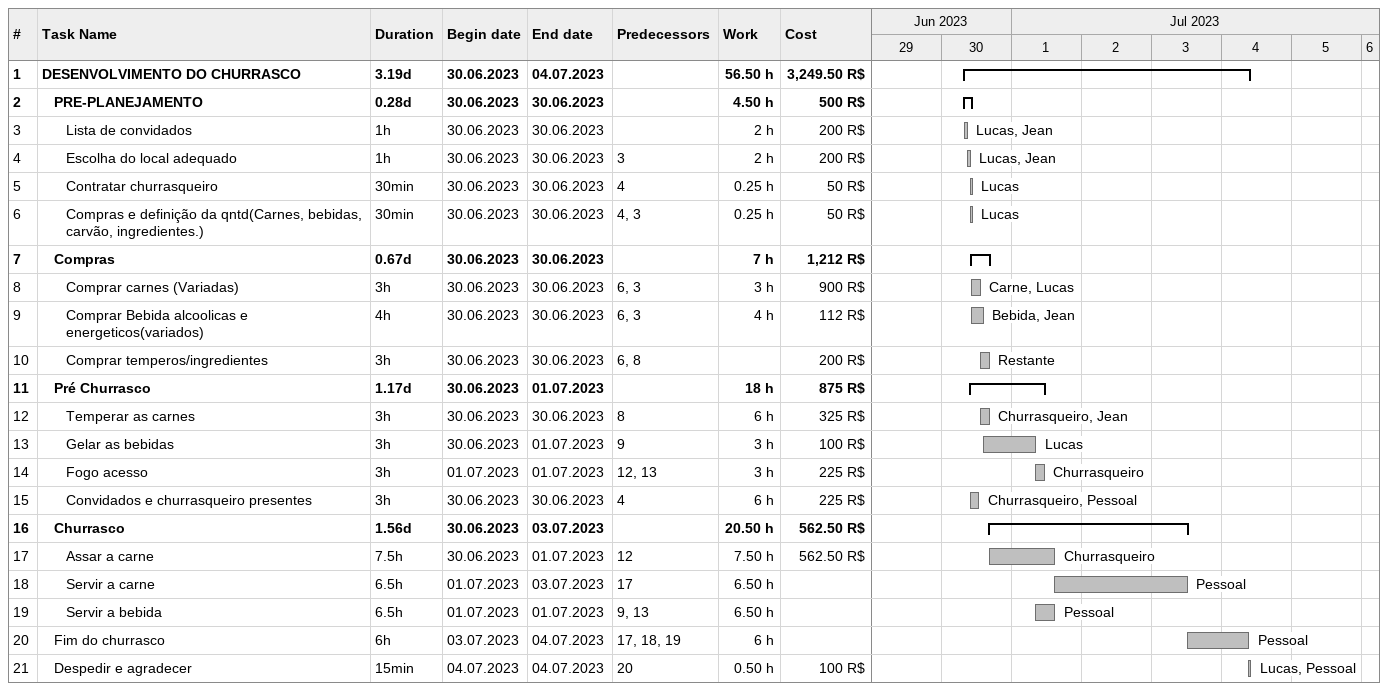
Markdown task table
| ID | Level | Task | Duration | Start | Finish | Predecessors | Resources | Work (h) | Cost (R$) |
|---|---|---|---|---|---|---|---|---|---|
| 1 | 1 | **DESENVOLVIMENTO DO CHURRASCO** | 3.19d | 2023-06-30 | 2023-07-04 |  |  | 56.50 | 3249.50 |
| 2 | 2 | **PRE-PLANEJAMENTO** | 0.28d | 2023-06-30 | 2023-06-30 |  |  | 4.50 | 500 |
| 3 | 3 | Lista de convidados | 1h | 2023-06-30 | 2023-06-30 |  | Lucas, Jean | 2 | 200 |
| 4 | 3 | Escolha do local adequado | 1h | 2023-06-30 | 2023-06-30 | 3 | Lucas, Jean | 2 | 200 |
| 5 | 3 | Contratar churrasqueiro | 30min | 2023-06-30 | 2023-06-30 | 4 | Lucas | 0.25 | 50 |
| 6 | 3 | Compras e definição da qntd(Carnes, bebidas, carvão, ingredientes.) | 30min | 2023-06-30 | 2023-06-30 | 4, 3 | Lucas | 0.25 | 50 |
| 7 | 2 | **Compras** | 0.67d | 2023-06-30 | 2023-06-30 |  |  | 7 | 1212 |
| 8 | 3 | Comprar carnes (Variadas) | 3h | 2023-06-30 | 2023-06-30 | 6, 3 | Carne, Lucas | 3 | 900 |
| 9 | 3 | Comprar Bebida alcoolicas e energeticos(variados) | 4h | 2023-06-30 | 2023-06-30 | 6, 3 | Bebida, Jean | 4 | 112 |
| 10 | 3 | Comprar temperos/ingredientes | 3h | 2023-06-30 | 2023-06-30 | 6, 8 | Restante |  | 200 |
| 11 | 2 | **Pré Churrasco** | 1.17d | 2023-06-30 | 2023-07-01 |  |  | 18 | 875 |
| 12 | 3 | Temperar as carnes | 3h | 2023-06-30 | 2023-06-30 | 8 | Churrasqueiro, Jean | 6 | 325 |
| 13 | 3 | Gelar as bebidas | 3h | 2023-06-30 | 2023-07-01 | 9 | Lucas | 3 | 100 |
| 14 | 3 | Fogo acesso | 3h | 2023-07-01 | 2023-07-01 | 12, 13 | Churrasqueiro | 3 | 225 |
| 15 | 3 | Convidados e churrasqueiro presentes | 3h | 2023-06-30 | 2023-06-30 | 4 | Churrasqueiro, Pessoal | 6 | 225 |
| 16 | 2 | **Churrasco** | 1.56d | 2023-06-30 | 2023-07-03 |  |  | 20.50 | 562.50 |
| 17 | 3 | Assar a carne | 7.5h | 2023-06-30 | 2023-07-01 | 12 | Churrasqueiro | 7.50 | 562.50 |
| 18 | 3 | Servir a carne | 6.5h | 2023-07-01 | 2023-07-03 | 17 | Pessoal | 6.50 |  |
| 19 | 3 | Servir a bebida | 6.5h | 2023-07-01 | 2023-07-01 | 9, 13 | Pessoal | 6.50 |  |
| 20 | 2 | Fim do churrasco | 6h | 2023-07-03 | 2023-07-04 | 17, 18, 19 | Pessoal | 6 |  |
| 21 | 2 | Despedir e agradecer | 15min | 2023-07-04 | 2023-07-04 | 20 | Lucas, Pessoal | 0.50 | 100 |
